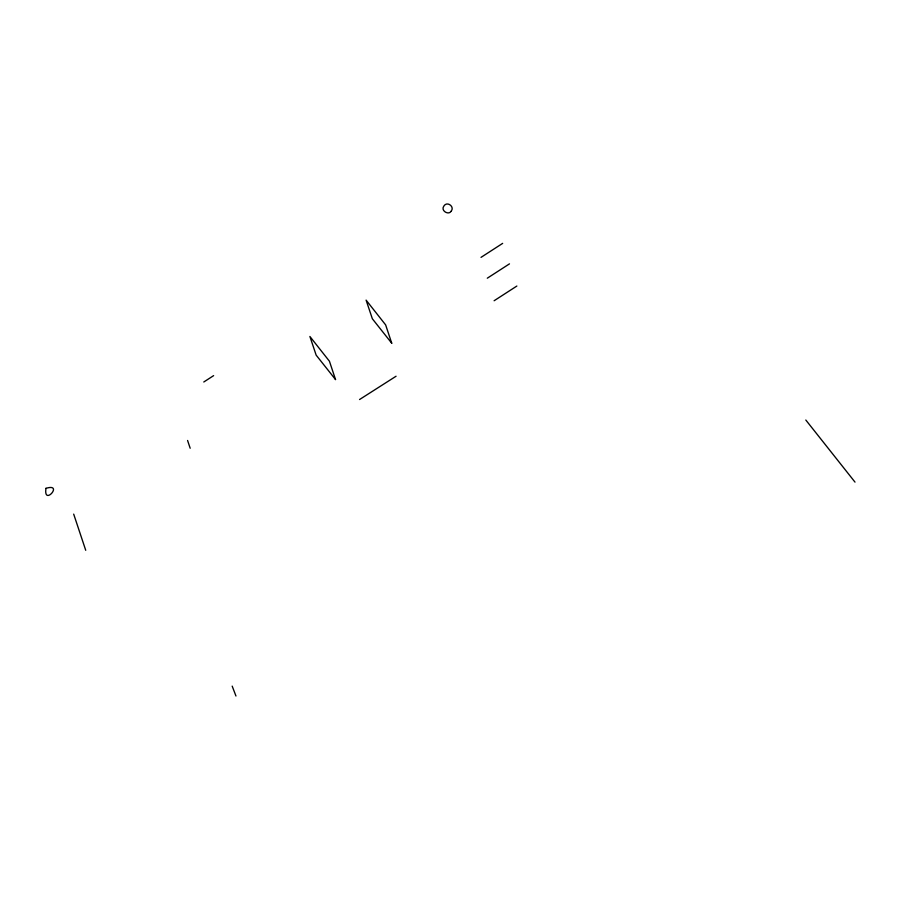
<?xml version="1.0" encoding="UTF-8"?>
<svg xmlns="http://www.w3.org/2000/svg" width="900" height="900" viewBox="0 0 900 900"><rect width="100%" height="100%" fill="white"/><g stroke="black" fill="none" stroke-linecap="round" stroke-linejoin="round"><path stroke-width="1.35" d="M45.979 488.306C43.155 506.858 64.226 482.704 45.934 488.351M451.204 211.151C454.939 206.64 447.098 200.891 443.947 205.92C440.224 210.814 448.751 215.415 451.046 211.354M203.782 381.994L213.626 375.637M481.016 257.366L502.661 243.371M487.294 278.201L509.479 263.858M494.111 300.746L516.859 286.043M359.561 399.521L396.067 376.234M805.815 420.03L855 482.108M232.189 686.126L235.958 696.015M187.583 440.471L190.17 448.245M73.688 514.125L85.725 550.294M391.736 343.215L372.353 318.769L366.098 300.127L385.639 324.889L391.736 343.215M335.531 379.564L316.147 355.118L309.892 336.476L329.434 361.238L335.531 379.564"/></g></svg>
